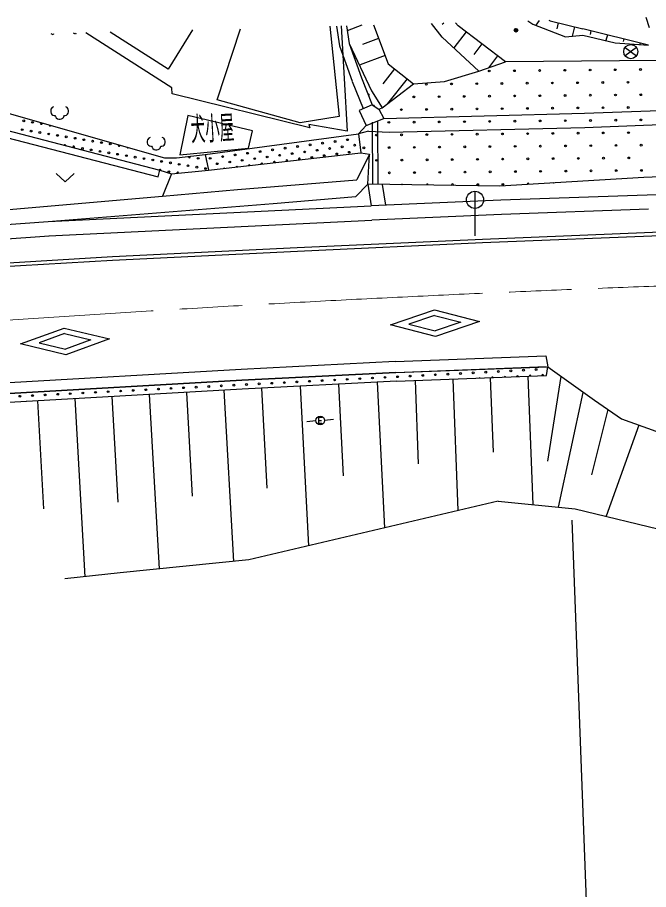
# Model space of a CAD drawing. Units: millimetres, scale not verified. Extents: x 40000 to 680000, y 20000 to 380000.
# Drawn here: x 307565 to 342970, y 269558 to 318471 of the extents above; entities that cross this region are included whole.
import ezdxf
from ezdxf.enums import TextEntityAlignment as Align

# ---------------------------------------------------------------- set-up
doc = ezdxf.new("R2010")
doc.units = ezdxf.units.MM
doc.header["$LTSCALE"] = 1000
doc.linetypes.add('CHAIN', pattern=[18.5, 12, -1.5, 3.5, -1.5])
doc.layers.add('M-BGD', color=7, linetype='Continuous', lineweight=25)
doc.layers.add('M-BMK', color=2, linetype='CHAIN', lineweight=13)
doc.styles.add('ＭＳ ゴシック', font='')
doc.styles.get('ＭＳ ゴシック').set_extended_font_data('MS Gothic')

# ---------------------------------------------------------------- blocks, each defined once
blk = doc.blocks.new('BUHIN121')
at = {"color": 7, "linetype": 'Continuous', "lineweight": 25}
blk.add_line((-2172, -1225), (0, 0), dxfattribs=at)
blk.add_circle((-1753, -989), 481, dxfattribs=at)
blk = doc.blocks.new('BUHIN126')
at = {"color": 7, "linetype": 'Continuous', "lineweight": 25}
blk.add_line((48, -85), (-33, 59), dxfattribs=at)
blk.add_lwpolyline([(-189, 5), (-94, -165), (172, -15), (76, 155)], dxfattribs=at)
blk.add_circle((0, 0), 249, dxfattribs=at)
blk = doc.blocks.new('BUHIN129')
at = {"color": 7, "linetype": 'Continuous', "lineweight": 25}
blk.add_lwpolyline([(-94, -451), (-20, -498), (88, -506), (164, -482), (231, -444), (292, -389), (322, -326), (328, -256), (303, -178), (285, -145), (321, -87), (362, -18), (375, 79), (352, 155), (315, 220), (268, 266), (195, 313), (142, 326), (89, 318), (20, 317), (1, 352), (-53, 410), (-116, 440), (-186, 446), (-266, 424), (-333, 386), (-390, 330), (-439, 233), (-435, 146)], dxfattribs=at)
blk = doc.blocks.new('BUHIN130')
at = {"color": 7, "linetype": 'Continuous', "lineweight": 25}
blk.add_lwpolyline([(39, -552), (205, 115), (-453, 319)], dxfattribs=at)
blk = doc.blocks.new('BUHIN132')
at = {"color": 7, "linetype": 'Continuous', "lineweight": 25}
for radius in [100, 87.5, 75, 62.5, 50, 37.5, 25, 12.5]:
    blk.add_circle((0, 0), radius, dxfattribs=at)

msp = doc.modelspace()

# ---------------------------------------------------------------- linework, layer by layer
at = {"layer": 'M-BGD'}
for p, q in [((343021, 317883), (342839, 318471)), ((325090, 317980), (325621, 312909)), ((325470, 317990), (325635, 316882)), ((325717, 317997), (326059, 312086)), ((326024, 318006), (326171, 317016)), ((326885, 318029), (326066, 317719)), ((327539, 318048), (328366, 315870)), ((331399, 317363), (330791, 318137)), ((331487, 318157), (331390, 318079)), ((332289, 318000), (332148, 318175)), ((334940, 315977), (332289, 318000)), ((336203, 318287), (336477, 318100)), ((336477, 318100), (338315, 317392)), ((336825, 318304), (336644, 318035)), ((337380, 318320), (337443, 318277)), ((337443, 318277), (339274, 317829)), ((337901, 318165), (337819, 317828)), ((338816, 317941), (338690, 317428)), ((309561, 317495), (309465, 317548)), ((309597, 317551), (309561, 317495)), ((310815, 317525), (310716, 317582)), ((310843, 317586), (310815, 317525)), ((316218, 314527), (311402, 317601)), ((316023, 315563), (312772, 317639)), ((317387, 317767), (316023, 315563)), ((318771, 313853), (320073, 317841)), ((332731, 317663), (332045, 316765)), ((338315, 317392), (339282, 317484)), ((342964, 316925), (339274, 317829)), ((339282, 317484), (341095, 317047)), ((339735, 317716), (339687, 317523)), ((340657, 317490), (340579, 317171)), ((326171, 317016), (327419, 314361)), ((326171, 317016), (326859, 315078)), ((326171, 317016), (327419, 314361)), ((327824, 317297), (326921, 316954)), ((333451, 315462), (331399, 317363)), ((333615, 316989), (333164, 316399)), ((341095, 317047), (342964, 316925)), ((341580, 317264), (341544, 317117)), ((342503, 317038), (342483, 316956)), ((325635, 316882), (326341, 314894)), ((342290, 316794), (341654, 316316)), ((341654, 316794), (342290, 316316)), ((328185, 316345), (326786, 315814)), ((334498, 316314), (333991, 315649)), ((343464, 316059), (334940, 315977)), ((328720, 315588), (328056, 314753)), ((328366, 315870), (329782, 314743)), ((333451, 315462), (334940, 315977)), ((326859, 315078), (327469, 313561)), ((329428, 315024), (328329, 313643)), ((331515, 314886), (333451, 315462)), ((316246, 314183), (316218, 314527)), ((326349, 314873), (326959, 313356)), ((328018, 313408), (329782, 314743)), ((329782, 314743), (331515, 314886)), ((323973, 312278), (316246, 314183)), ((327419, 314361), (328018, 313408)), ((327419, 314361), (328018, 313408)), ((323431, 312553), (318771, 313853)), ((327469, 313561), (326729, 313249)), ((327469, 313561), (327836, 313320)), ((305674, 313483), (315821, 310601)), ((305674, 313483), (315821, 310601)), ((326729, 313249), (327125, 312409)), ((327836, 313320), (328018, 313408)), ((327836, 313320), (328115, 312804)), ((328115, 312804), (339373, 313107)), ((339373, 313107), (348513, 313437)), ((317121, 312980), (316667, 310760)), ((320757, 312114), (317121, 312980)), ((325621, 312909), (323431, 312553)), ((327125, 312409), (328115, 312804)), ((327470, 312606), (327477, 309108)), ((327770, 312607), (327777, 309108)), ((339397, 312307), (348524, 312637)), ((306366, 312293), (315552, 309914)), ((320526, 311133), (320757, 312114)), ((326059, 312086), (323915, 312463)), ((323915, 312463), (323973, 312278)), ((326699, 311946), (327125, 312409)), ((327251, 312100), (326699, 311946)), ((327251, 312100), (328418, 312039)), ((328418, 312039), (339397, 312307)), ((306268, 311906), (315452, 309526)), ((318094, 310784), (326699, 311946)), ((318094, 310784), (326699, 311946)), ((326699, 311946), (326831, 310880)), ((316667, 310760), (320526, 311133)), ((315821, 310601), (316486, 310598)), ((315821, 310601), (316486, 310598)), ((316486, 310598), (318094, 310784)), ((316486, 310598), (318094, 310784)), ((318094, 310784), (318278, 309900)), ((318278, 309900), (326831, 310880)), ((327308, 310806), (326613, 309362)), ((326831, 310880), (327308, 310806)), ((327221, 309114), (327308, 310806)), ((315452, 309526), (315552, 309914)), ((315552, 309914), (316209, 309692)), ((316209, 309692), (315697, 308447)), ((316209, 309692), (318278, 309900)), ((350587, 309791), (342712, 309490)), ((319915, 308825), (326613, 309362)), ((342712, 309490), (334627, 308999)), ((315697, 308447), (319915, 308825)), ((326547, 308421), (327221, 309114)), ((327221, 309114), (327413, 307905)), ((334627, 308999), (327221, 309114)), ((328033, 309102), (328218, 307940)), ((300236, 307106), (315697, 308447)), ((321916, 308036), (326547, 308421)), ((334681, 308218), (327413, 307905)), ((343982, 308549), (334681, 308218)), ((309289, 307018), (321916, 308036)), ((309289, 307018), (327413, 307905)), ((342975, 307712), (334713, 307419)), ((334713, 307419), (327452, 307106)), ((287620, 305526), (309289, 307018)), ((309328, 306219), (327452, 307106)), ((287672, 304727), (309344, 306219)), ((333645, 306044), (344552, 306478)), ((333653, 305844), (344558, 306278)), ((323258, 305569), (333645, 306044)), ((323267, 305369), (333653, 305844)), ((312892, 305058), (323258, 305569)), ((312903, 304859), (323267, 305369)), ((302496, 304445), (312892, 305058)), ((302508, 304245), (312903, 304859)), ((328486, 301226), (330955, 302075)), ((330955, 302075), (333482, 301424)), ((330967, 301762), (329530, 301267)), ((330967, 301762), (332439, 301383)), ((332439, 301383), (331002, 300889)), ((333482, 301424), (331014, 300576)), ((307735, 300164), (310190, 301051)), ((310190, 301051), (312727, 300439)), ((331014, 300576), (328486, 301226)), ((329530, 301267), (331002, 300889)), ((310207, 300738), (308777, 300222)), ((310207, 300738), (311685, 300382)), ((311685, 300382), (310255, 299866)), ((312727, 300439), (310272, 299553)), ((310272, 299553), (307735, 300164)), ((308777, 300222), (310255, 299866)), ((328764, 299166), (337206, 299487)), ((337206, 299487), (337327, 298869)), ((328764, 299166), (320122, 298719)), ((328787, 298566), (337229, 298888)), ((328795, 298566), (337327, 298869)), ((337248, 298388), (337327, 298869)), ((337327, 298869), (339928, 297000)), ((320122, 298719), (305485, 297894)), ((320154, 298120), (328795, 298566)), ((328795, 298566), (320154, 298120)), ((328806, 298066), (337248, 298388)), ((320154, 298120), (305519, 297295)), ((305521, 297295), (320154, 298120)), ((328821, 298067), (320181, 297620)), ((325581, 297899), (325846, 292766)), ((327741, 298011), (328163, 289848)), ((329874, 298107), (330052, 293435)), ((331981, 298187), (332262, 290814)), ((334088, 298267), (334247, 294091)), ((336195, 298348), (336469, 291155)), ((337324, 293593), (338070, 298335)), ((320181, 297620), (305547, 296796)), ((317046, 297444), (317374, 291629)), ((319136, 297561), (319677, 287964)), ((321261, 297676), (321551, 292072)), ((323421, 297788), (323884, 288840)), ((337926, 291008), (339308, 297445)), ((308686, 296972), (309027, 290911)), ((310776, 297090), (311339, 287101)), ((312866, 297208), (313200, 291282)), ((314956, 297326), (315508, 287542)), ((339928, 297000), (341451, 295952)), ((340689, 296476), (339762, 292825)), ((324799, 295889), (325296, 295939)), ((341451, 295952), (343380, 295265)), ((324301, 295838), (323804, 295786)), ((342416, 295608), (340591, 290491)), ((334538, 291350), (320539, 288052)), ((334538, 291350), (338859, 290914)), ((338859, 290914), (345094, 289391)), ((340064, 253307), (338689, 290272)), ((320539, 288052), (313331, 287321)), ((313331, 287321), (310233, 286978))]:
    msp.add_line(p, q, dxfattribs=at)
for centre, radius in [((341972, 316554), 398), ((334031, 315468), 49.8), ((335445, 315482), 49.8), ((336859, 315496), 49.8), ((338273, 315509), 49.8), ((339687, 315523), 49.8), ((341101, 315536), 49.8), ((342516, 315550), 49.8), ((330502, 314728), 49.8), ((331916, 314741), 49.8), ((333330, 314755), 49.8), ((334745, 314768), 49.8), ((336159, 314782), 49.8), ((337573, 314795), 49.8), ((338987, 314809), 49.8), ((340401, 314822), 49.8), ((341815, 314836), 49.8), ((329802, 314014), 49.8), ((331216, 314027), 49.8), ((332630, 314041), 49.8), ((334044, 314054), 49.8), ((335458, 314068), 49.8), ((336873, 314081), 49.8), ((338287, 314095), 49.8), ((339701, 314109), 49.8), ((341115, 314122), 49.8), ((342529, 314136), 49.8), ((329101, 313300), 49.8), ((330516, 313313), 49.8), ((331930, 313327), 49.8), ((333344, 313340), 49.8), ((334758, 313354), 49.8), ((336172, 313368), 49.8), ((337586, 313381), 49.8), ((339001, 313395), 49.8), ((340415, 313408), 49.8), ((341829, 313422), 49.8), ((307917, 312670), 49.8), ((308411, 312589), 49.8), ((308904, 312509), 49.8), ((328401, 312586), 49.8), ((329815, 312600), 49.8), ((331229, 312613), 49.8), ((332644, 312627), 49.8), ((334058, 312640), 49.8), ((335472, 312654), 49.8), ((336886, 312667), 49.8), ((338300, 312681), 49.8), ((339714, 312694), 49.8), ((341129, 312708), 49.8), ((342543, 312722), 49.8), ((307837, 312176), 49.8), ((308330, 312096), 49.8), ((308824, 312016), 49.8), ((309317, 311935), 49.8), ((309811, 311855), 49.8), ((310304, 311774), 49.8), ((310798, 311694), 49.8), ((311291, 311613), 49.8), ((311785, 311533), 49.8), ((326083, 311610), 49.8), ((327701, 311872), 49.8), ((329115, 311886), 49.8), ((330529, 311899), 49.8), ((331943, 311913), 49.8), ((333357, 311926), 49.8), ((334772, 311940), 49.8), ((336186, 311953), 49.8), ((337600, 311967), 49.8), ((339014, 311981), 49.8), ((340428, 311994), 49.8), ((341842, 312008), 49.8), ((311211, 311120), 49.8), ((311704, 311039), 49.8), ((312278, 311452), 49.8), ((312772, 311372), 49.8), ((321879, 311043), 49.8), ((322580, 311138), 49.8), ((323280, 311232), 49.8), ((323981, 311327), 49.8), ((324682, 311421), 49.8), ((325080, 311118), 49.8), ((325383, 311516), 49.8), ((325780, 311213), 49.8), ((326481, 311307), 49.8), ((327001, 311158), 49.8), ((328415, 311172), 49.8), ((329829, 311185), 49.8), ((331243, 311199), 49.8), ((332657, 311212), 49.8), ((334071, 311226), 49.8), ((335485, 311240), 49.8), ((336900, 311253), 49.8), ((338314, 311267), 49.8), ((339728, 311280), 49.8), ((341142, 311294), 49.8), ((342556, 311307), 49.8), ((312198, 310959), 49.8), ((312691, 310878), 49.8), ((313185, 310798), 49.8), ((313678, 310717), 49.8), ((314172, 310637), 49.8), ((314665, 310556), 49.8), ((317706, 310567), 49.8), ((318375, 310570), 49.8), ((319076, 310665), 49.8), ((319777, 310759), 49.8), ((320477, 310854), 49.8), ((320875, 310551), 49.8), ((321178, 310948), 49.8), ((321576, 310645), 49.8), ((322276, 310740), 49.8), ((322977, 310834), 49.8), ((323678, 310929), 49.8), ((324076, 310626), 49.8), ((324379, 311024), 49.8), ((324776, 310721), 49.8), ((325477, 310815), 49.8), ((326178, 310910), 49.8), ((337613, 310553), 49.8), ((339028, 310566), 49.8), ((340442, 310580), 49.8), ((341856, 310594), 49.8), ((315158, 310476), 49.8), ((315652, 310395), 49.8), ((316145, 310315), 49.8), ((316639, 310234), 49.8), ((317132, 310154), 49.8), ((317626, 310073), 49.8), ((318773, 310267), 49.8), ((319473, 310362), 49.8), ((320174, 310456), 49.8), ((327714, 310458), 49.8), ((329129, 310472), 49.8), ((330543, 310485), 49.8), ((331957, 310499), 49.8), ((333371, 310512), 49.8), ((334785, 310526), 49.8), ((336199, 310539), 49.8), ((316065, 309821), 49.8), ((318119, 309993), 49.8), ((328428, 309758), 49.8), ((329842, 309771), 49.8), ((331257, 309785), 49.8), ((332671, 309798), 49.8), ((334085, 309812), 49.8), ((335499, 309825), 49.8), ((336913, 309839), 49.8), ((338327, 309853), 49.8), ((339741, 309866), 49.8), ((341156, 309880), 49.8), ((342570, 309893), 49.8), ((333385, 309098), 49.8), ((334799, 309112), 49.8), ((328891, 298321), 49.8), ((329597, 298358), 49.8), ((330303, 298394), 49.8), ((331009, 298431), 49.8), ((331715, 298467), 49.8), ((332422, 298504), 49.8), ((333128, 298540), 49.8), ((333834, 298577), 49.8), ((334540, 298613), 49.8), ((335246, 298650), 49.8), ((335952, 298686), 49.8), ((336659, 298723), 49.8), ((319711, 297847), 49.8), ((320417, 297883), 49.8), ((321123, 297920), 49.8), ((321829, 297956), 49.8), ((322535, 297993), 49.8), ((323241, 298029), 49.8), ((323948, 298066), 49.8), ((324654, 298102), 49.8), ((325360, 298139), 49.8), ((326066, 298175), 49.8), ((326772, 298212), 49.8), ((327478, 298248), 49.8), ((328185, 298285), 49.8), ((310530, 297372), 49.8), ((311237, 297409), 49.8), ((311943, 297445), 49.8), ((312649, 297482), 49.8), ((313355, 297518), 49.8), ((314061, 297555), 49.8), ((314767, 297591), 49.8), ((315474, 297628), 49.8), ((316180, 297664), 49.8), ((316886, 297701), 49.8), ((317592, 297737), 49.8), ((318298, 297774), 49.8), ((319004, 297810), 49.8), ((307706, 297226), 49.8), ((308412, 297263), 49.8), ((309118, 297299), 49.8), ((309824, 297336), 49.8)]:
    msp.add_circle(centre, radius, dxfattribs=at)
for centre, start, end in [((326953, 314764), 329.2023, 74.5996), ((327254, 314124), 280.0807, 123.7212), ((327555, 313484), 347.5957, 125.8791), ((327724, 313954), 180.1259, 244.1976), ((309398, 312429), 167.741, 340.5519), ((310224, 311281), 0.7765, 150.1769), ((310717, 311200), 304.3597, 206.5937), ((313265, 311291), 120.3029, 27.99), ((313759, 311211), 191.5893, 316.7036), ((317213, 310647), 142.5951, 50.6488), ((318200, 310486), 161.9388, 221.5269), ((319871, 310058), 35.2958, 157.7823), ((320572, 310153), 17.8753, 175.2028), ((321273, 310248), 1.4928, 191.5853), ((321973, 310342), 344.6701, 208.4081), ((322674, 310437), 325.4667, 227.6114), ((323375, 310531), 296.2276, 256.8505), ((315571, 309902), 347.3346, 157.6815), ((316558, 309741), 350.0425, 201.4231), ((319170, 309964), 56.5011, 136.5771), ((331970, 309084), 296.9858, 241.238), ((336213, 309125), 327.0326, 219.9107), ((337627, 309139), 62.2727, 124.6706), ((329142, 309057), 31.9312, 146.2926), ((330556, 309071), 349.2663, 188.9575), ((336324, 298351), 3.894, 180.4705), ((337030, 298388), 352.8204, 191.5441), ((332793, 298169), 85.1927, 99.1718), ((333499, 298205), 55.3151, 129.0494), ((334205, 298242), 39.5905, 144.7741), ((334911, 298278), 26.6984, 157.6661), ((335618, 298315), 15.0329, 169.3316), ((308077, 296891), 73.2202, 113.2322)]:
    msp.add_arc(centre, 49.8, start, end, dxfattribs=at)
at = {"layer": 'M-BMK'}
msp.add_arc((385987, -858039), 1162220, 90.75687, 94.39285, dxfattribs=at)

# ---------------------------------------------------------------- block references
at = {"layer": 'M-BGD', "rotation": 240.57226}
for name, p in [('BUHIN132', (335531, 317754)), ('BUHIN129', (309931, 313152)), ('BUHIN129', (315351, 311429)), ('BUHIN130', (310243, 309478)), ('BUHIN121', (333232, 306227)), ('BUHIN121', (333232, 306227)), ('BUHIN126', (324550, 295864))]:
    msp.add_blockref(name, p, dxfattribs=at)

# ---------------------------------------------------------------- texts
at = {"layer": 'M-BGD', "style": 'ＭＳ ゴシック', "width": 0.45}
msp.add_text('犬小屋', height=1320, rotation=3.2, dxfattribs=at).set_placement((317342, 311142), align=Align.BOTTOM_LEFT)

doc.saveas('drawing.dxf')
